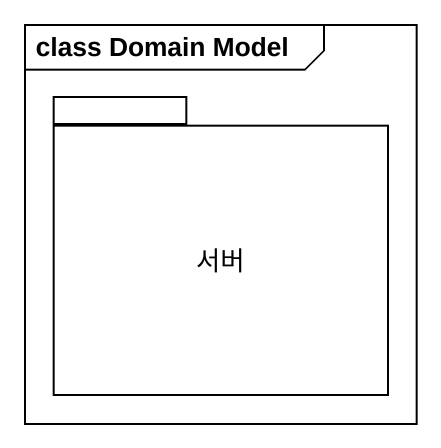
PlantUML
@startuml
mainframe class Domain Model
package 서버 {
}
@enduml
